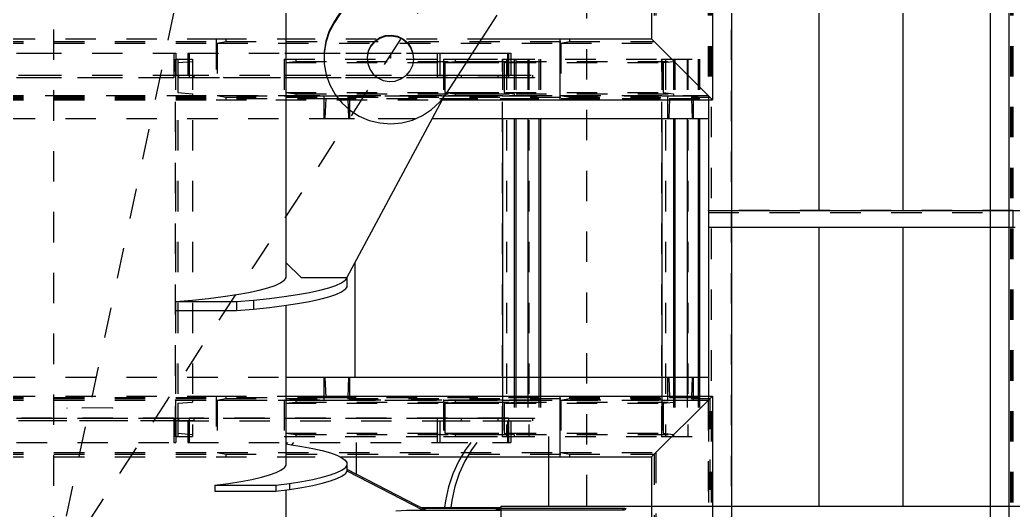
# Model space of a CAD drawing. Header units: millimetres. Extents: x 149919 to 150445, y 136651 to 136866.
# Drawn here: x 150370.701 to 150373.963, y 136709.591 to 136711.202 of the extents above; entities that cross this region are included whole.
import ezdxf

# ---------------------------------------------------------------- set-up
doc = ezdxf.new("R2010")
doc.units = ezdxf.units.MM
doc.header["$LTSCALE"] = 0.25
for name, pattern in [('CENTER', [50.8, 31.75, -6.35, 6.35, -6.35]), ('XKITLINE00', [0]), ('XKITLINE02', [4, 2, -2]), ('XKITLINE03', [6, 3, -1, 1, -1])]:
    doc.linetypes.add(name, pattern=pattern)

# ---------------------------------------------------------------- blocks, each defined once
blk = doc.blocks.new('çatıı')
at = {"color": 8, "linetype": 'CENTER'}
for p, q in [((22900, 5629.8), (22900, 7286.23)), ((22900, 5900.27), (23075, 6720.27)), ((22900, 5900.27), (23430, 6720.27)), ((23075, 4763.35), (23075, 6431.43)), ((23010.5, 6072.06), (23010.5, 6070.41)), ((22919.2, 5955.38), (22904.3, 5955.3))]:
    blk.add_line(p, q, dxfattribs=at)
at = {"color": 116, "linetype": 'XKITLINE02', "true_color": 0x136734}
for p, q in [((23097.16, 6234.33), (23097.16, 6075.83)), ((23097.69, 6234.33), (23097.69, 6075.29)), ((23114.93, 6234.33), (23114.93, 6058.06)), ((23115.01, 6234.33), (23115.01, 5549.66)), ((23115.01, 6234.33), (23115.01, 6056.67)), ((23115.46, 6234.33), (23115.46, 6057.52)), ((23115.86, 6234.33), (23115.86, 5549.66)), ((23122.51, 6234.33), (23122.51, 5549.66)), ((23207.49, 6234.33), (23207.49, 5611.72)), ((23214.14, 6234.33), (23214.14, 5549.66)), ((23214.54, 6234.33), (23214.54, 5550.5)), ((23214.99, 6234.33), (23214.99, 5549.66)), ((23214.99, 6234.33), (23214.99, 5550.5)), ((22140, 6075.83), (22956.46, 6075.83)), ((22140, 6075.3), (22953.65, 6075.29)), ((22823.8, 6076.68), (22956.46, 6076.68)), ((22953.29, 6076.68), (22956.46, 6076.68)), ((22953.29, 6076.68), (22953.29, 6056.68)), ((22953.29, 6076.68), (22976.2, 6076.68)), ((22953.29, 6076.68), (22953.29, 6056.68)), ((22953.65, 6075.29), (22956.46, 6075.83)), ((22953.65, 6075.3), (22956.46, 6075.83)), ((22953.65, 6075.3), (22953.65, 6058.06)), ((22953.65, 6075.3), (23066.53, 6075.29)), ((22953.65, 6075.29), (22953.65, 6058.06)), ((22956.46, 6076.68), (22956.46, 6075.83)), ((22956.46, 6076.68), (22956.46, 6075.83)), ((22956.46, 6075.83), (23069.34, 6075.82)), ((22975.83, 6076.68), (23040.44, 6076.68)), ((23066.17, 6076.67), (23069.34, 6076.67)), ((23066.53, 6075.3), (23069.34, 6075.83)), ((23066.53, 6075.29), (23069.34, 6075.82)), ((23066.53, 6075.3), (23066.53, 6058.06)), ((23066.53, 6075.3), (23097.69, 6075.29)), ((23066.53, 6075.29), (23066.53, 6058.06)), ((23069.34, 6076.68), (23069.34, 6075.83)), ((23069.34, 6076.67), (23069.34, 6075.82)), ((23069.34, 6075.83), (23097.16, 6075.83)), ((22867.75, 6071.98), (22892.53, 6071.98)), ((22892.53, 6071.98), (22940.02, 6071.98)), ((22939.36, 6071.98), (22939.36, 6063.98)), ((22940.02, 6071.98), (22940.02, 6064.78)), ((22944.03, 6071.98), (22944.03, 6064.78)), ((22944.03, 6071.98), (23049.28, 6071.98)), ((22944.38, 6071.98), (22944.38, 6063.98)), ((22975.83, 6071.98), (23048.94, 6071.98)), ((23025.92, 6071.98), (23050.07, 6071.98)), ((23025.92, 6071.98), (23025.92, 6063.98)), ((23026.71, 6071.98), (23026.71, 6064.78)), ((23048.94, 6071.98), (23048.94, 6064.78)), ((23049.28, 6071.98), (23049.28, 6063.98)), ((23049.28, 6071.98), (23049.28, 6063.98)), ((23050.07, 6071.98), (23050.07, 6064.78)), ((22939.99, 6069.98), (22939.99, 5945.98)), ((22939.99, 6069.98), (22945.49, 6069.98)), ((22939.99, 6069.98), (22945.49, 6069.98)), ((22939.99, 6069.98), (22939.99, 6057.98)), ((22940.69, 6069.98), (22940.69, 5945.98)), ((22940.69, 6068.91), (22945.49, 6069.3)), ((22940.69, 6068.91), (22940.69, 6059.04)), ((22945.49, 6069.98), (22945.49, 5945.98)), ((22945.49, 6069.98), (22945.49, 6069.3)), ((22975.67, 6069.98), (23051.19, 6069.98)), ((22975.67, 6069.98), (22975.67, 6057.98)), ((22976.16, 6068.91), (22979.5, 6069.3)), ((22976.16, 6068.91), (23047.85, 6068.91)), ((22976.16, 6068.91), (22976.16, 6059.04)), ((22979.5, 6069.98), (22979.5, 6069.3)), ((22979.5, 6069.3), (23051.19, 6069.3)), ((23027.95, 6069.98), (23103.48, 6069.98)), ((23027.95, 6069.98), (23027.95, 6057.98)), ((23028.44, 6068.91), (23031.79, 6069.3)), ((23028.44, 6068.91), (23100.13, 6068.91)), ((23028.44, 6068.91), (23028.44, 6059.04)), ((23031.79, 6069.98), (23031.79, 6069.3)), ((23031.79, 6069.3), (23103.48, 6069.3)), ((23047.36, 6069.98), (23047.36, 6050.48)), ((23047.36, 6069.98), (23059.8, 6069.98)), ((23047.36, 6069.98), (23051.19, 6069.98)), ((23047.36, 6069.98), (23047.36, 6057.98)), ((23047.85, 6068.91), (23051.19, 6069.3)), ((23047.85, 6068.91), (23047.85, 6059.04)), ((23048.61, 6069.98), (23048.61, 5945.98)), ((23051.19, 6069.98), (23051.19, 6050.48)), ((23051.19, 6069.98), (23051.19, 6069.3)), ((23051.68, 6069.98), (23051.68, 6050.48)), ((23055.69, 6069.98), (23055.69, 6050.48)), ((23055.96, 6069.98), (23055.96, 5945.98)), ((23059.31, 6069.98), (23059.31, 6050.48)), ((23059.8, 6069.98), (23059.8, 6050.48)), ((23099.65, 6069.98), (23099.65, 6050.48)), ((23099.65, 6069.98), (23112.08, 6069.98)), ((23099.65, 6069.98), (23103.48, 6069.98)), ((23099.65, 6069.98), (23099.65, 6057.98)), ((23100.13, 6068.91), (23103.48, 6069.3)), ((23100.13, 6068.91), (23100.13, 6059.04)), ((23100.9, 6069.98), (23100.9, 5945.98)), ((23103.48, 6069.98), (23103.48, 6050.48)), ((23103.48, 6069.98), (23103.48, 6069.3)), ((23103.97, 6069.98), (23103.97, 6050.48)), ((23107.97, 6069.98), (23107.97, 6050.48)), ((23108.25, 6069.98), (23108.25, 5945.98)), ((23111.6, 6069.98), (23111.6, 6050.48)), ((23112.08, 6069.98), (23112.08, 6050.48)), ((22868.4, 6064.78), (22892.53, 6064.78)), ((22892.53, 6064.78), (22945.92, 6064.78)), ((22940.93, 6064.78), (22940.93, 6063.98)), ((22940.93, 6064.78), (23048.94, 6064.78)), ((22945.92, 6064.78), (22945.92, 6063.98)), ((22975.83, 6064.78), (23045.84, 6064.78)), ((23026.71, 6064.78), (23057.14, 6064.78)), ((23033.78, 6064.78), (23033.78, 6063.98)), ((23045.84, 6064.78), (23045.84, 6063.98)), ((23057.14, 6064.78), (23057.14, 6063.98)), ((22867.75, 6063.98), (22945.92, 6063.98)), ((22892.53, 6063.98), (22939.36, 6063.98)), ((22940.93, 6063.98), (22975.83, 6063.98)), ((22975.83, 6063.98), (23049.28, 6063.98)), ((23025.92, 6063.98), (23057.14, 6063.98)), ((22140, 6058.06), (22953.65, 6058.06)), ((22140, 6057.98), (22997.13, 6057.98)), ((22939.99, 6057.98), (22945.49, 6057.98)), ((22940.69, 6059.04), (22945.49, 6058.66)), ((22945.49, 6058.66), (22945.49, 6057.98)), ((22953.65, 6058.06), (22956.46, 6057.53)), ((22953.65, 6058.06), (22956.46, 6057.53)), ((22953.65, 6058.06), (23066.53, 6058.06)), ((22975.67, 6057.98), (23051.19, 6057.98)), ((22976.16, 6059.04), (23047.85, 6059.04)), ((22976.16, 6059.04), (22979.5, 6058.66)), ((22979.5, 6058.66), (23051.19, 6058.66)), ((22979.5, 6058.66), (22979.5, 6057.98)), ((22988.68, 6057.98), (22988.68, 6050.48)), ((22988.68, 6057.98), (22988.68, 6050.48)), ((22988.68, 6057.98), (23110.01, 6057.98)), ((22997.13, 6057.98), (22997.13, 6050.48)), ((22997.13, 6057.98), (22997.13, 6050.48)), ((23027.28, 6057.98), (23101.56, 6057.98)), ((23027.95, 6057.98), (23103.48, 6057.98)), ((23028.44, 6059.04), (23100.13, 6059.04)), ((23028.44, 6059.04), (23031.79, 6058.66)), ((23031.79, 6058.66), (23103.48, 6058.66)), ((23031.79, 6058.66), (23031.79, 6057.98)), ((23047.36, 6057.98), (23051.19, 6057.98)), ((23047.85, 6059.04), (23051.19, 6058.66)), ((23051.19, 6058.66), (23051.19, 6057.98)), ((23066.53, 6058.06), (23069.34, 6057.52)), ((23066.53, 6058.06), (23069.34, 6057.53)), ((23066.53, 6058.06), (23114.93, 6058.06)), ((23099.65, 6057.98), (23103.48, 6057.98)), ((23100.13, 6059.04), (23103.48, 6058.66)), ((23101.56, 6057.98), (23101.56, 6056.68)), ((23101.56, 6057.98), (23115.01, 6057.98)), ((23101.56, 6057.98), (23101.56, 6056.68)), ((23103.48, 6058.66), (23103.48, 6057.98)), ((23110.01, 6057.98), (23110.01, 6050.48)), ((23110.01, 6057.98), (23110.01, 6050.48)), ((23114.93, 6058.06), (23116.31, 6056.67)), ((23114.93, 6058.06), (23116.31, 6056.67)), ((23115.01, 6057.98), (23115.01, 6056.67)), ((23115.01, 6057.98), (23115.01, 6050.48)), ((22140, 6057.53), (22956.46, 6057.53)), ((22140, 6057.13), (22996.55, 6057.13)), ((22140, 6056.68), (22956.46, 6056.68)), ((22953.29, 6056.68), (22975.83, 6056.68)), ((22956.46, 6057.53), (22956.46, 6056.68)), ((22956.46, 6057.53), (22956.46, 6056.68)), ((22956.46, 6057.53), (23069.34, 6057.52)), ((22972.91, 6056.68), (23027.58, 6056.68)), ((22989.27, 6057.13), (22989.04, 6050.48)), ((22989.27, 6057.13), (22989.04, 6050.48)), ((22989.27, 6057.13), (23109.42, 6057.13)), ((22996.55, 6057.13), (22996.77, 6050.48)), ((22996.55, 6057.13), (22996.77, 6050.48)), ((23026.61, 6057.13), (23102.14, 6057.13)), ((23066.17, 6056.67), (23069.34, 6056.67)), ((23069.34, 6057.53), (23069.34, 6056.68)), ((23069.34, 6057.53), (23115.46, 6057.52)), ((23069.34, 6057.52), (23069.34, 6056.67)), ((23102.14, 6057.13), (23101.92, 6050.48)), ((23102.14, 6057.13), (23101.92, 6050.48)), ((23102.14, 6057.13), (23115.01, 6057.13)), ((23109.42, 6057.13), (23109.65, 6050.48)), ((23109.42, 6057.13), (23109.65, 6050.48)), ((22823.8, 6050.48), (22997.13, 6050.48)), ((22988.68, 6050.48), (22989.04, 6050.48)), ((22988.68, 6050.48), (23110.01, 6050.48)), ((22996.77, 6050.48), (22997.13, 6050.48)), ((23006.46, 6050.48), (23024.25, 6050.48)), ((23101.56, 6050.48), (23101.92, 6050.48)), ((23109.65, 6050.48), (23110.01, 6050.48)), ((23115.01, 6020.27), (23115.01, 6014.77)), ((23115.01, 6020.27), (23122.51, 6020.27)), ((23115.01, 6019.57), (23214.99, 6019.57)), ((23207.49, 6020.27), (23214.99, 6020.27)), ((23214.99, 6020.27), (23214.99, 6014.77)), ((23214.99, 6020.27), (23214.99, 6014.77)), ((23214.99, 6020.27), (23226.99, 6020.27)), ((23214.99, 6020.27), (23214.99, 6014.77)), ((23115.01, 6014.77), (23122.51, 6014.77)), ((23207.49, 6014.77), (23214.99, 6014.77)), ((23214.99, 6014.77), (23215.67, 6014.77)), ((22823.8, 5965.48), (22976.2, 5965.48)), ((22988.68, 5965.48), (22997.13, 5965.48)), ((22988.68, 5965.48), (23110.01, 5965.48)), ((22989.04, 5965.48), (22989.27, 5958.83)), ((22989.04, 5965.48), (22989.27, 5958.83)), ((22996.77, 5965.48), (22996.55, 5958.83)), ((22996.77, 5965.48), (22996.55, 5958.83)), ((22997.13, 5965.48), (22997.13, 5957.98)), ((22997.13, 5965.48), (22997.13, 5957.98)), ((23047.36, 5965.48), (23047.36, 5945.98)), ((23051.19, 5965.48), (23051.19, 5945.98)), ((23051.68, 5965.48), (23051.68, 5945.98)), ((23055.69, 5965.48), (23055.69, 5945.98)), ((23059.31, 5965.48), (23059.31, 5945.98)), ((23059.8, 5965.48), (23059.8, 5945.98)), ((23099.65, 5965.48), (23099.65, 5945.98)), ((23101.92, 5965.48), (23102.14, 5958.83)), ((23101.92, 5965.48), (23102.14, 5958.83)), ((23103.48, 5965.48), (23103.48, 5945.98)), ((23103.97, 5965.48), (23103.97, 5945.98)), ((23107.97, 5965.48), (23107.97, 5945.98)), ((23109.65, 5965.48), (23109.42, 5958.83)), ((23109.65, 5965.48), (23109.42, 5958.83)), ((23109.65, 5965.48), (23110.01, 5965.48)), ((23110.01, 5965.48), (23110.01, 5957.98)), ((23110.01, 5965.48), (23110.01, 5957.98)), ((23111.6, 5965.48), (23111.6, 5945.98)), ((23112.08, 5965.48), (23112.08, 5945.98)), ((23115.01, 5965.48), (23115.01, 5957.98)), ((23115.01, 5965.48), (23115.01, 5957.98)), ((22140, 5958.83), (22996.55, 5958.83)), ((22140, 5958.45), (22956.46, 5958.45)), ((22140, 5957.98), (22997.13, 5957.98)), ((22140, 5957.92), (22953.65, 5957.91)), ((22823.8, 5959.3), (22956.46, 5959.3)), ((22939.99, 5957.98), (22945.49, 5957.98)), ((22939.99, 5957.98), (22939.99, 5945.98)), ((22940.69, 5956.91), (22945.49, 5957.3)), ((22940.69, 5956.91), (22940.69, 5947.04)), ((22945.49, 5957.98), (22945.49, 5957.3)), ((22953.29, 5959.3), (22956.46, 5959.3)), ((22953.29, 5959.3), (22953.29, 5939.3)), ((22953.29, 5959.3), (22976.2, 5959.3)), ((22953.29, 5959.3), (22953.29, 5939.3)), ((22953.65, 5957.91), (22956.46, 5958.45)), ((22953.65, 5957.92), (22956.46, 5958.45)), ((22953.65, 5957.92), (22953.65, 5940.68)), ((22953.65, 5957.92), (23066.53, 5957.91)), ((22953.65, 5957.91), (22953.65, 5940.68)), ((22956.46, 5959.3), (22956.46, 5958.45)), ((22956.46, 5959.3), (22956.46, 5958.45)), ((22956.46, 5958.45), (23069.34, 5958.45)), ((22975.67, 5957.98), (23051.19, 5957.98)), ((22975.67, 5957.98), (22975.67, 5945.98)), ((22975.83, 5959.3), (22976.2, 5959.3)), ((22976.16, 5956.91), (22979.5, 5957.3)), ((22976.16, 5956.91), (23047.85, 5956.91)), ((22976.16, 5956.91), (22976.16, 5947.04)), ((22979.5, 5957.98), (22979.5, 5957.3)), ((22979.5, 5957.3), (23051.19, 5957.3)), ((22988.68, 5959.3), (22988.68, 5957.98)), ((22988.68, 5959.3), (22988.68, 5957.98)), ((22988.68, 5957.98), (23110.01, 5957.98)), ((22989.27, 5958.83), (23109.42, 5958.83)), ((23027.95, 5957.98), (23103.48, 5957.98)), ((23027.95, 5957.98), (23027.95, 5945.98)), ((23028.44, 5956.91), (23031.79, 5957.3)), ((23028.44, 5956.91), (23100.13, 5956.91)), ((23028.44, 5956.91), (23028.44, 5947.04)), ((23031.79, 5957.98), (23031.79, 5957.3)), ((23031.79, 5957.3), (23103.48, 5957.3)), ((23047.36, 5957.98), (23051.19, 5957.98)), ((23047.36, 5957.98), (23047.36, 5945.98)), ((23047.85, 5956.91), (23051.19, 5957.3)), ((23047.85, 5956.91), (23047.85, 5947.04)), ((23051.19, 5957.98), (23051.19, 5957.3)), ((23066.17, 5959.3), (23069.34, 5959.3)), ((23066.53, 5957.91), (23069.34, 5958.45)), ((23066.53, 5957.92), (23069.34, 5958.45)), ((23066.53, 5957.92), (23066.53, 5940.68)), ((23066.53, 5957.92), (23114.93, 5957.91)), ((23066.53, 5957.91), (23066.53, 5940.68)), ((23069.34, 5959.3), (23069.34, 5958.45)), ((23069.34, 5959.3), (23069.34, 5958.45)), ((23069.34, 5958.45), (23115.46, 5958.45)), ((23099.65, 5957.98), (23103.48, 5957.98)), ((23099.65, 5957.98), (23099.65, 5945.98)), ((23100.13, 5956.91), (23103.48, 5957.3)), ((23100.13, 5956.91), (23100.13, 5947.04)), ((23101.56, 5959.3), (23101.56, 5957.98)), ((23101.56, 5959.3), (23101.56, 5957.98)), ((23101.56, 5957.98), (23115.01, 5957.98)), ((23102.14, 5958.83), (23115.01, 5958.83)), ((23103.48, 5957.98), (23103.48, 5957.3)), ((23114.93, 5957.91), (23116.31, 5959.3)), ((23114.93, 5957.91), (23114.93, 5550.49)), ((23115.01, 5958.83), (23115.01, 5958.83)), ((23115.01, 5957.98), (23115.01, 5957.98)), ((23115.46, 5958.45), (23115.46, 5550.43)), ((23116.31, 5959.3), (23116.31, 5550.43)), ((22867.75, 5952), (22939.36, 5952)), ((22868.4, 5951.2), (22940.02, 5951.2)), ((22874.3, 5952), (22945.92, 5952)), ((22874.3, 5951.2), (22945.92, 5951.2)), ((22939.36, 5952), (22945.92, 5952)), ((22939.36, 5952), (22939.36, 5944)), ((22940.02, 5951.2), (22945.92, 5951.2)), ((22940.02, 5951.2), (22940.02, 5944)), ((22940.93, 5951.98), (23049.28, 5951.98)), ((22940.93, 5951.98), (22940.93, 5951.18)), ((22940.93, 5951.18), (23048.94, 5951.18)), ((22944.03, 5951.18), (22944.03, 5943.98)), ((22944.38, 5951.98), (22944.38, 5943.98)), ((22945.92, 5952), (22945.92, 5951.2)), ((23025.92, 5951.98), (23057.14, 5951.98)), ((23025.92, 5951.98), (23025.92, 5943.98)), ((23026.71, 5951.18), (23057.14, 5951.18)), ((23026.71, 5951.18), (23026.71, 5943.98)), ((23033.78, 5951.98), (23033.78, 5951.18)), ((23045.84, 5951.98), (23045.84, 5951.18)), ((23048.94, 5951.18), (23048.94, 5943.98)), ((23049.28, 5951.98), (23049.28, 5943.98)), ((23049.28, 5951.98), (23049.28, 5943.98)), ((23050.07, 5951.18), (23050.07, 5943.98)), ((23057.14, 5951.98), (23057.14, 5951.18)), ((22867.75, 5944), (22940.02, 5944)), ((22939.36, 5944), (22940.02, 5944)), ((22939.99, 5945.98), (22945.49, 5945.98)), ((22939.99, 5945.98), (22945.49, 5945.98)), ((22940.69, 5947.04), (22945.49, 5946.66)), ((22944.03, 5943.98), (23049.28, 5943.98)), ((22945.49, 5946.66), (22945.49, 5945.98)), ((22975.67, 5945.98), (23051.19, 5945.98)), ((22976.16, 5947.04), (23047.85, 5947.04)), ((22976.16, 5947.04), (22979.5, 5946.66)), ((22979.5, 5946.66), (23051.19, 5946.66)), ((22979.5, 5946.66), (22979.5, 5945.98)), ((23025.92, 5943.98), (23050.07, 5943.98)), ((23027.95, 5945.98), (23103.48, 5945.98)), ((23028.44, 5947.04), (23100.13, 5947.04)), ((23028.44, 5947.04), (23031.79, 5946.66)), ((23031.79, 5946.66), (23103.48, 5946.66)), ((23031.79, 5946.66), (23031.79, 5945.98)), ((23047.36, 5945.98), (23059.8, 5945.98)), ((23047.36, 5945.98), (23051.19, 5945.98)), ((23047.85, 5947.04), (23051.19, 5946.66)), ((23051.19, 5946.66), (23051.19, 5945.98)), ((23099.65, 5945.98), (23112.08, 5945.98)), ((23099.65, 5945.98), (23103.48, 5945.98)), ((23100.13, 5947.04), (23103.48, 5946.66)), ((23103.48, 5946.66), (23103.48, 5945.98)), ((22140, 5940.68), (22953.65, 5940.68)), ((22953.65, 5940.68), (22956.46, 5940.15)), ((22953.65, 5940.68), (22956.46, 5940.15)), ((22953.65, 5940.68), (23066.53, 5940.68)), ((23066.53, 5940.68), (23069.34, 5940.15)), ((23066.53, 5940.68), (23069.34, 5940.15)), ((23066.53, 5940.68), (23097.69, 5940.68)), ((23096.31, 5939.3), (23097.69, 5940.68)), ((23097.69, 5940.68), (23097.69, 5550.49)), ((22140, 5940.15), (22956.46, 5940.15)), ((22140, 5939.3), (22956.46, 5939.3)), ((22953.29, 5939.3), (22975.83, 5939.3)), ((22956.46, 5940.15), (22956.46, 5939.3)), ((22956.46, 5940.15), (22956.46, 5939.3)), ((22956.46, 5940.15), (23069.34, 5940.15)), ((22975.83, 5939.3), (22994.01, 5939.3)), ((23066.17, 5939.3), (23069.34, 5939.3)), ((23069.34, 5940.15), (23069.34, 5939.3)), ((23069.34, 5940.15), (23069.34, 5939.3)), ((23069.34, 5940.15), (23097.16, 5940.15)), ((23097.16, 5940.15), (23097.16, 5550.5)), ((23096.31, 5923.1), (23096.31, 5877.45)), ((23116.31, 5923.1), (23116.31, 5877.45)), ((23122.51, 5923.1), (23122.51, 5877.45)), ((23207.49, 5923.1), (23207.49, 5877.45)), ((23213.69, 5923.1), (23213.69, 5877.45))]:
    blk.add_line(p, q, dxfattribs=at)
at = {"color": 1, "linetype": 'XKITLINE03'}
for p, q in [((23122.51, 5549.66), (23122.51, 6234.33)), ((23214.99, 6234.33), (23214.99, 5549.66)), ((22939.99, 5945.98), (22939.99, 6069.98)), ((23047.36, 5945.98), (23047.36, 6069.98)), ((23099.65, 5945.98), (23099.65, 6069.98)), ((22867.75, 6063.98), (22939.36, 6063.98)), ((22944.38, 6063.98), (23049.28, 6063.98)), ((22955.81, 6063.98), (23057.85, 6063.98)), ((23049.28, 6063.98), (23025.92, 6063.98)), ((22987.13, 6057.98), (22140, 6057.98)), ((23047.36, 6057.98), (22975.67, 6057.98)), ((23099.65, 6057.98), (23027.95, 6057.98)), ((23214.99, 6020.27), (23115.01, 6020.27)), ((23214.99, 6020.27), (23214.99, 6020.27)), ((22140, 5957.98), (22997.13, 5957.98)), ((23047.36, 5957.98), (22975.67, 5957.98)), ((23099.65, 5957.98), (23027.95, 5957.98)), ((22939.36, 5952), (22867.75, 5952)), ((23049.28, 5951.98), (22944.38, 5951.98)), ((22955.81, 5952), (23057.85, 5952)), ((23025.92, 5951.98), (23049.28, 5951.98))]:
    blk.add_line(p, q, dxfattribs=at)
at = {"color": 7, "linetype": 'XKITLINE00'}
for p, q in [((23207.49, 6234.33), (23207.49, 5923.1)), ((23213.69, 6234.33), (23213.69, 5923.1)), ((23122.51, 6202.55), (23122.51, 5923.1)), ((23116.31, 6192.95), (23116.31, 6056.67)), ((23096.31, 6162.01), (23096.31, 6076.68)), ((23040.44, 6076.68), (23066.17, 6076.67)), ((23066.17, 6076.68), (23066.17, 6056.68)), ((23066.17, 6076.68), (23096.31, 6076.68)), ((23066.17, 6076.67), (23066.17, 6056.67)), ((23096.31, 6076.68), (23116.31, 6056.67)), ((23096.31, 6076.68), (23116.31, 6056.67)), ((23027.58, 6056.68), (23066.17, 6056.67)), ((23066.17, 6056.68), (23116.31, 6056.67)), ((23101.56, 6056.68), (23101.56, 6050.48)), ((23101.56, 6056.68), (23101.56, 6050.48)), ((23115.01, 6056.67), (23115.01, 5959.3)), ((23115.01, 6056.67), (23115.01, 6050.48)), ((23024.25, 6050.48), (23101.56, 6050.48)), ((23047.36, 6050.48), (23047.36, 5965.48)), ((23051.19, 6050.48), (23051.19, 5965.48)), ((23051.68, 6050.48), (23051.68, 5965.48)), ((23055.69, 6050.48), (23055.69, 5965.48)), ((23059.31, 6050.48), (23059.31, 5965.48)), ((23059.8, 6050.48), (23059.8, 5965.48)), ((23099.65, 6050.48), (23099.65, 5965.48)), ((23101.56, 6050.48), (23115.01, 6050.48)), ((23103.48, 6050.48), (23103.48, 5965.48)), ((23103.97, 6050.48), (23103.97, 5965.48)), ((23107.97, 6050.48), (23107.97, 5965.48)), ((23111.6, 6050.48), (23111.6, 5965.48)), ((23112.08, 6050.48), (23112.08, 5965.48)), ((23122.51, 6020.27), (23207.49, 6020.27)), ((23122.51, 6014.77), (23207.49, 6014.77)), ((22976.2, 5965.48), (22988.68, 5965.48)), ((22988.68, 5965.48), (22988.68, 5959.3)), ((22988.68, 5965.48), (23101.56, 5965.48)), ((22988.68, 5965.48), (22988.68, 5959.3)), ((23101.56, 5965.48), (23115.01, 5965.48)), ((23101.56, 5965.48), (23101.56, 5959.3)), ((23101.56, 5965.48), (23101.56, 5959.3)), ((23115.01, 5965.48), (23115.01, 5959.3)), ((22976.2, 5959.3), (23066.17, 5959.3)), ((23066.17, 5959.3), (23066.17, 5939.3)), ((23066.17, 5959.3), (23066.17, 5939.3)), ((23066.17, 5959.3), (23116.31, 5959.3)), ((23096.31, 5939.3), (23116.31, 5959.3)), ((23096.31, 5939.3), (23116.31, 5959.3)), ((23116.31, 5959.3), (23116.31, 5923.1)), ((22994.01, 5939.3), (23066.17, 5939.3)), ((23066.17, 5939.3), (23096.31, 5939.3)), ((23096.31, 5939.3), (23096.31, 5923.1))]:
    blk.add_line(p, q, dxfattribs=at)
at = {"color": 8, "linetype": 'XKITLINE00'}
for p, q in [((23030.35, 6141.58), (22992.14, 6082.46)), ((23151.2, 6114.77), (23151.2, 6020.27)), ((23178.8, 6114.77), (23178.8, 6020.27)), ((23008.77, 6107.8), (22992.14, 6082.08)), ((22976.2, 6096.22), (22976.19, 6003.21)), ((23045.46, 6084.45), (23028.85, 6058.74)), ((22992.14, 6082.46), (22990.46, 6079.31)), ((22992.14, 6082.08), (22990.46, 6078.92)), ((22992.14, 6082.46), (22992.14, 6082.08)), ((22990.46, 6079.31), (22989.32, 6075.92)), ((22990.46, 6078.92), (22989.32, 6075.54)), ((22990.46, 6079.31), (22990.46, 6078.92)), ((23007.01, 6077.11), (23008.87, 6077.77)), ((23007.01, 6077), (23008.87, 6077.67)), ((23007.01, 6077), (23008.87, 6077.67)), ((23007.01, 6076.9), (23008.87, 6077.57)), ((23008.87, 6077.77), (23010.85, 6077.94)), ((23008.87, 6077.67), (23010.85, 6077.84)), ((23008.87, 6077.67), (23010.85, 6077.84)), ((23008.87, 6077.57), (23010.85, 6077.74)), ((23010.85, 6077.94), (23012.8, 6077.59)), ((23010.85, 6077.84), (23012.8, 6077.49)), ((23010.85, 6077.84), (23012.8, 6077.49)), ((23010.85, 6077.74), (23012.8, 6077.39)), ((23012.8, 6077.59), (23014.6, 6076.76)), ((22989.32, 6075.92), (22988.76, 6072.39)), ((22989.32, 6075.54), (22988.76, 6072.01)), ((23004.1, 6074.48), (23003.25, 6072.7)), ((23004.1, 6074.38), (23003.25, 6072.6)), ((23004.1, 6074.38), (23003.25, 6072.6)), ((23005.38, 6075.98), (23004.1, 6074.48)), ((23005.38, 6075.88), (23004.1, 6074.38)), ((23005.38, 6075.88), (23004.1, 6074.38)), ((23005.38, 6075.78), (23004.1, 6074.27)), ((23004.1, 6074.48), (23004.1, 6074.38)), ((23004.1, 6074.38), (23004.1, 6074.27)), ((23005.38, 6075.98), (23007.01, 6077.11)), ((23005.38, 6075.88), (23007.01, 6077)), ((23005.38, 6075.88), (23007.01, 6077)), ((23005.38, 6075.78), (23007.01, 6076.9)), ((23012.8, 6077.49), (23014.6, 6076.65)), ((23012.8, 6077.49), (23014.6, 6076.65)), ((23012.8, 6077.39), (23014.6, 6076.55)), ((23014.6, 6076.76), (23014.6, 6076.65)), ((23014.6, 6076.76), (23016.11, 6075.49)), ((23014.6, 6076.65), (23016.11, 6075.38)), ((23014.6, 6076.65), (23014.6, 6076.55)), ((23014.6, 6076.65), (23016.11, 6075.38)), ((23014.6, 6076.55), (23016.11, 6075.28)), ((23016.11, 6075.49), (23017.25, 6073.87)), ((23016.11, 6075.38), (23017.25, 6073.77)), ((23016.11, 6075.38), (23017.25, 6073.77)), ((23016.11, 6075.28), (23017.25, 6073.67)), ((22988.76, 6072.39), (22988.76, 6072.01)), ((22988.76, 6072.01), (22988.79, 6068.44)), ((23003.25, 6072.7), (23002.9, 6070.76)), ((23003.25, 6072.6), (23002.9, 6070.66)), ((23003.25, 6072.6), (23002.9, 6070.66)), ((23003.25, 6072.49), (23002.9, 6070.56)), ((23004.1, 6074.27), (23003.25, 6072.49)), ((23017.25, 6073.87), (23017.92, 6072.02)), ((23017.25, 6073.77), (23017.92, 6071.92)), ((23017.25, 6073.77), (23017.92, 6071.92)), ((23017.25, 6073.67), (23017.92, 6071.82)), ((23017.92, 6071.82), (23018.09, 6069.86)), ((22988.79, 6068.44), (22989.41, 6064.92)), ((23002.9, 6070.56), (23003.07, 6068.6)), ((23003.07, 6068.6), (23003.74, 6066.74)), ((23017.74, 6067.92), (23016.89, 6066.14)), ((23018.09, 6069.86), (23017.74, 6067.92)), ((22989.41, 6064.92), (22990.61, 6061.55)), ((23003.74, 6066.74), (23004.88, 6065.13)), ((23004.88, 6065.13), (23006.39, 6063.86)), ((23013.99, 6063.51), (23015.61, 6064.63)), ((23016.89, 6066.14), (23015.61, 6064.63)), ((22990.61, 6061.55), (22992.35, 6058.43)), ((23006.39, 6063.86), (23008.19, 6063.02)), ((23008.19, 6063.02), (23010.14, 6062.68)), ((23010.14, 6062.68), (23012.12, 6062.84)), ((23012.12, 6062.84), (23013.99, 6063.51)), ((22992.35, 6058.43), (22994.58, 6055.63)), ((23028.32, 6058.06), (22996.19, 5998.25)), ((23028.85, 6058.74), (23026.66, 6055.9)), ((22994.58, 6055.63), (22997.25, 6053.23)), ((23024.03, 6053.46), (23026.66, 6055.9)), ((22997.25, 6053.23), (23000.29, 6051.3)), ((23017.75, 6050.02), (23021.04, 6051.48)), ((23021.04, 6051.48), (23024.03, 6053.46)), ((23000.29, 6051.3), (23003.6, 6049.9)), ((23003.6, 6049.9), (23007.09, 6049.05)), ((23007.09, 6049.05), (23010.68, 6048.79)), ((23010.68, 6048.79), (23014.27, 6049.11)), ((23014.27, 6049.11), (23017.75, 6050.02)), ((23151.2, 6014.77), (23151.2, 5923.1)), ((23178.8, 6014.77), (23178.8, 5923.1)), ((22976.19, 6003.21), (22981.19, 5998.25)), ((22976.2, 6003.21), (22976.2, 5998.17)), ((22998.8, 6003.09), (22998.8, 5965.48)), ((22972.65, 5995.67), (22974.43, 5996.5)), ((22974.43, 5996.5), (22975.62, 5997.34)), ((22976.22, 5998.2), (22975.62, 5997.34)), ((22976.2, 5999.1), (22976.22, 5999.06)), ((22976.22, 5999.06), (22976.22, 5998.2)), ((22981.19, 5998.25), (22996.19, 5998.25)), ((22992.65, 5995.67), (22994.43, 5996.5)), ((22994.43, 5996.5), (22995.62, 5997.34)), ((22996.22, 5998.2), (22995.62, 5997.34)), ((22996.22, 5998.3), (22996.22, 5998.2)), ((22996.22, 5998.2), (22996.22, 5995.23)), ((22960.04, 5992.64), (22963.97, 5993.34)), ((22963.97, 5993.34), (22967.4, 5994.08)), ((22967.4, 5994.08), (22970.3, 5994.86)), ((22970.3, 5994.86), (22972.65, 5995.67)), ((22980.04, 5992.64), (22983.97, 5993.34)), ((22983.97, 5993.34), (22987.4, 5994.08)), ((22987.4, 5994.08), (22990.3, 5994.86)), ((22990.3, 5994.86), (22992.65, 5995.67)), ((22992.65, 5992.69), (22994.43, 5993.52)), ((22994.43, 5993.52), (22995.62, 5994.37)), ((22996.22, 5995.23), (22995.62, 5994.37)), ((22939.95, 5990.36), (22945.55, 5990.84)), ((22939.95, 5990.36), (22959.95, 5990.36)), ((22939.95, 5990.36), (22939.95, 5987.39)), ((22945.55, 5990.84), (22950.79, 5991.39)), ((22950.79, 5991.39), (22955.63, 5991.99)), ((22955.63, 5991.99), (22960.04, 5992.64)), ((22959.95, 5990.36), (22965.55, 5990.84)), ((22959.95, 5990.36), (22959.95, 5987.39)), ((22965.55, 5990.84), (22970.79, 5991.39)), ((22965.55, 5990.84), (22965.55, 5987.87)), ((22970.79, 5991.39), (22975.63, 5991.99)), ((22975.63, 5991.99), (22980.04, 5992.64)), ((22975.63, 5989.01), (22980.04, 5989.67)), ((22980.04, 5989.67), (22983.97, 5990.37)), ((22983.97, 5990.37), (22987.4, 5991.11)), ((22987.4, 5991.11), (22990.3, 5991.88)), ((22990.3, 5991.88), (22992.65, 5992.69)), ((22939.95, 5987.39), (22959.95, 5987.39)), ((22959.95, 5987.39), (22965.55, 5987.87)), ((22965.55, 5987.87), (22970.79, 5988.41)), ((22970.79, 5988.41), (22975.63, 5989.01)), ((22976.2, 5989.1), (22976.2, 5936.52)), ((22998.8, 5957.98), (22998.8, 5957.98)), ((22976.74, 5943.98), (22976.29, 5943.52)), ((22978.7, 5943.98), (22978.02, 5943.27)), ((22999.32, 5943.98), (22999.32, 5933.63)), ((23036.9, 5943.98), (23035.05, 5941.51)), ((23038.89, 5943.98), (23037.11, 5941.61)), ((23062.43, 5945.98), (23062.43, 5923.04)), ((22976.2, 5943.53), (22977.34, 5943.38)), ((22977.34, 5943.38), (22981.4, 5942.74)), ((22981.4, 5942.74), (22985.01, 5942.06)), ((22985.01, 5942.06), (22988.16, 5941.34)), ((22988.16, 5941.34), (22990.81, 5940.59)), ((22990.81, 5940.59), (22992.96, 5939.81)), ((23035.05, 5941.51), (23032.89, 5937.81)), ((23037.11, 5941.61), (23034.95, 5937.91)), ((22976.2, 5937.43), (22976.23, 5937.39)), ((22976.23, 5937.39), (22976.23, 5936.56)), ((22992.96, 5939.81), (22994.59, 5939.02)), ((22994.59, 5939.02), (22995.68, 5938.2)), ((22995.68, 5938.2), (22996.23, 5937.39)), ((22996.23, 5937.39), (22996.23, 5936.56)), ((23032.89, 5937.81), (23031.08, 5933.76)), ((23034.95, 5937.91), (23033.14, 5933.86)), ((22970.81, 5933.36), (22972.96, 5934.14)), ((22972.96, 5934.14), (22974.59, 5934.93)), ((22974.59, 5934.93), (22975.68, 5935.74)), ((22976.23, 5936.56), (22975.68, 5935.74)), ((22990.81, 5933.36), (22992.96, 5934.14)), ((22992.96, 5934.14), (22994.59, 5934.93)), ((22994.59, 5934.93), (22995.68, 5935.74)), ((22996.23, 5936.56), (22995.68, 5935.74)), ((22996.23, 5934.58), (22995.68, 5933.76)), ((22996.23, 5936.56), (22996.23, 5934.58)), ((22996.23, 5935.23), (23022.29, 5921.78)), ((22996.23, 5934.72), (23021.3, 5921.78)), ((22957.34, 5930.57), (22961.4, 5931.21)), ((22961.4, 5931.21), (22965.01, 5931.89)), ((22965.01, 5931.89), (22968.16, 5932.61)), ((22968.16, 5932.61), (22970.81, 5933.36)), ((22977.34, 5930.57), (22981.4, 5931.21)), ((22981.4, 5931.21), (22985.01, 5931.89)), ((22985.01, 5931.89), (22988.16, 5932.61)), ((22988.16, 5932.61), (22990.81, 5933.36)), ((22988.16, 5930.63), (22990.81, 5931.38)), ((22990.81, 5931.38), (22992.96, 5932.15)), ((22992.96, 5932.15), (22994.59, 5932.95)), ((22994.59, 5932.95), (22995.68, 5933.76)), ((23031.08, 5933.76), (23029.64, 5929.43)), ((23033.14, 5933.86), (23031.71, 5929.53)), ((22952.88, 5929.98), (22957.34, 5930.57)), ((22952.88, 5929.98), (22972.88, 5929.98)), ((22952.88, 5929.98), (22952.88, 5927.99)), ((22952.88, 5927.99), (22972.88, 5927.99)), ((22972.88, 5929.98), (22977.34, 5930.57)), ((22972.88, 5929.98), (22972.88, 5927.99)), ((22972.88, 5927.99), (22977.34, 5928.59)), ((22976.2, 5928.43), (22976.2, 5870.26)), ((22977.34, 5930.57), (22977.34, 5928.59)), ((22977.34, 5928.59), (22981.4, 5929.23)), ((22981.4, 5929.23), (22985.01, 5929.91)), ((22985.01, 5929.91), (22988.16, 5930.63)), ((23029.64, 5929.43), (23028.6, 5924.87)), ((23031.71, 5929.53), (23030.67, 5924.97)), ((23028.6, 5924.87), (23028.3, 5922.67)), ((23030.67, 5924.97), (23030.36, 5922.67)), ((23012.35, 5921.51), (23015.8, 5921.78)), ((23015.8, 5921.78), (23015.8, 5921.52)), ((23015.8, 5921.78), (23046.8, 5921.78)), ((23020.56, 5922.67), (23046.8, 5922.67)), ((23021.05, 5922.41), (23045.3, 5922.41)), ((23045.3, 5922.62), (23046.8, 5922.62)), ((23045.3, 5922.62), (23045.3, 5922.56)), ((23045.3, 5922.56), (23046.8, 5922.56)), ((23045.3, 5922.56), (23045.3, 5921.79)), ((23045.3, 5922.26), (23046.8, 5922.26)), ((23045.3, 5922.01), (23046.8, 5922.01)), ((23046.8, 5923.04), (23046.8, 5921.84)), ((23046.8, 5923.04), (23086.8, 5923.04)), ((23046.8, 5922.43), (23086.8, 5922.43)), ((23046.8, 5922.01), (23046.8, 5921.84)), ((23046.8, 5921.84), (23046.8, 5877.54)), ((23046.8, 5921.84), (23086.8, 5921.84)), ((23086.8, 5923.04), (23087.11, 5923.04)), ((23086.8, 5922.43), (23086.8, 5921.84)), ((23086.8, 5922.43), (23087.11, 5922.42)), ((23086.8, 5921.84), (23087.11, 5921.86)), ((23087.11, 5923.04), (23087.39, 5923.04)), ((23087.11, 5922.42), (23087.11, 5921.86)), ((23087.11, 5922.42), (23087.39, 5922.39)), ((23087.11, 5921.86), (23087.39, 5921.91)), ((23087.39, 5923.04), (23087.63, 5923.05)), ((23087.39, 5922.39), (23087.63, 5922.34)), ((23087.39, 5921.91), (23087.63, 5921.99)), ((23087.47, 5923.05), (23087.63, 5923.06)), ((23087.63, 5923.06), (23087.8, 5923.1)), ((23087.63, 5923.05), (23087.8, 5923.06)), ((23087.63, 5922.34), (23087.8, 5922.29)), ((23087.63, 5921.99), (23087.8, 5922.09)), ((23087.8, 5923.1), (23242.19, 5923.1)), ((23087.8, 5923.1), (23087.88, 5923.09)), ((23087.8, 5923.06), (23087.88, 5923.07)), ((23087.8, 5922.29), (23087.88, 5922.22)), ((23087.8, 5922.09), (23087.88, 5922.16)), ((23087.88, 5923.09), (23087.88, 5923.07)), ((23087.88, 5922.22), (23087.88, 5922.16))]:
    blk.add_line(p, q, dxfattribs=at)
for centre in [(23010.5, 6072.06), (23010.5, 6070.41), (22904.3, 5955.3), (22919.2, 5955.38)]:
    blk.add_circle(centre, 0.05, dxfattribs=at)
at = {"color": 1, "linetype": 'XKITLINE00'}
for centre in [(22939.99, 6069.98), (23047.36, 6069.98), (23099.65, 6069.98), (22939.36, 6063.98), (22944.38, 6063.98), (22955.81, 6063.98), (23025.92, 6063.98), (23049.28, 6063.98), (23049.28, 6063.98), (23057.85, 6063.98), (22939.99, 6057.98), (22975.67, 6057.98), (22987.13, 6057.98), (23027.95, 6057.98), (23047.36, 6057.98), (23099.65, 6057.98), (23115.01, 6020.27), (23214.99, 6020.27), (23214.99, 6020.27), (22939.99, 5957.98), (22975.67, 5957.98), (22997.13, 5957.98), (23027.95, 5957.98), (23047.36, 5957.98), (23099.65, 5957.98), (22939.36, 5952), (22944.38, 5951.98), (22955.81, 5952), (23025.92, 5951.98), (23049.28, 5951.98), (23049.28, 5951.98), (23057.85, 5952), (22939.99, 5945.98), (23047.36, 5945.98), (23099.65, 5945.98)]:
    blk.add_circle(centre, 0.05, dxfattribs=at)

msp = doc.modelspace()

# ---------------------------------------------------------------- block references
at = {"xscale": 0.009999943142843078, "yscale": 0.009999943142843078, "zscale": 0.009999943142843078}
msp.add_blockref('çatıı', (150141.8141, 136650.3731), dxfattribs=at)

doc.saveas('drawing.dxf')
